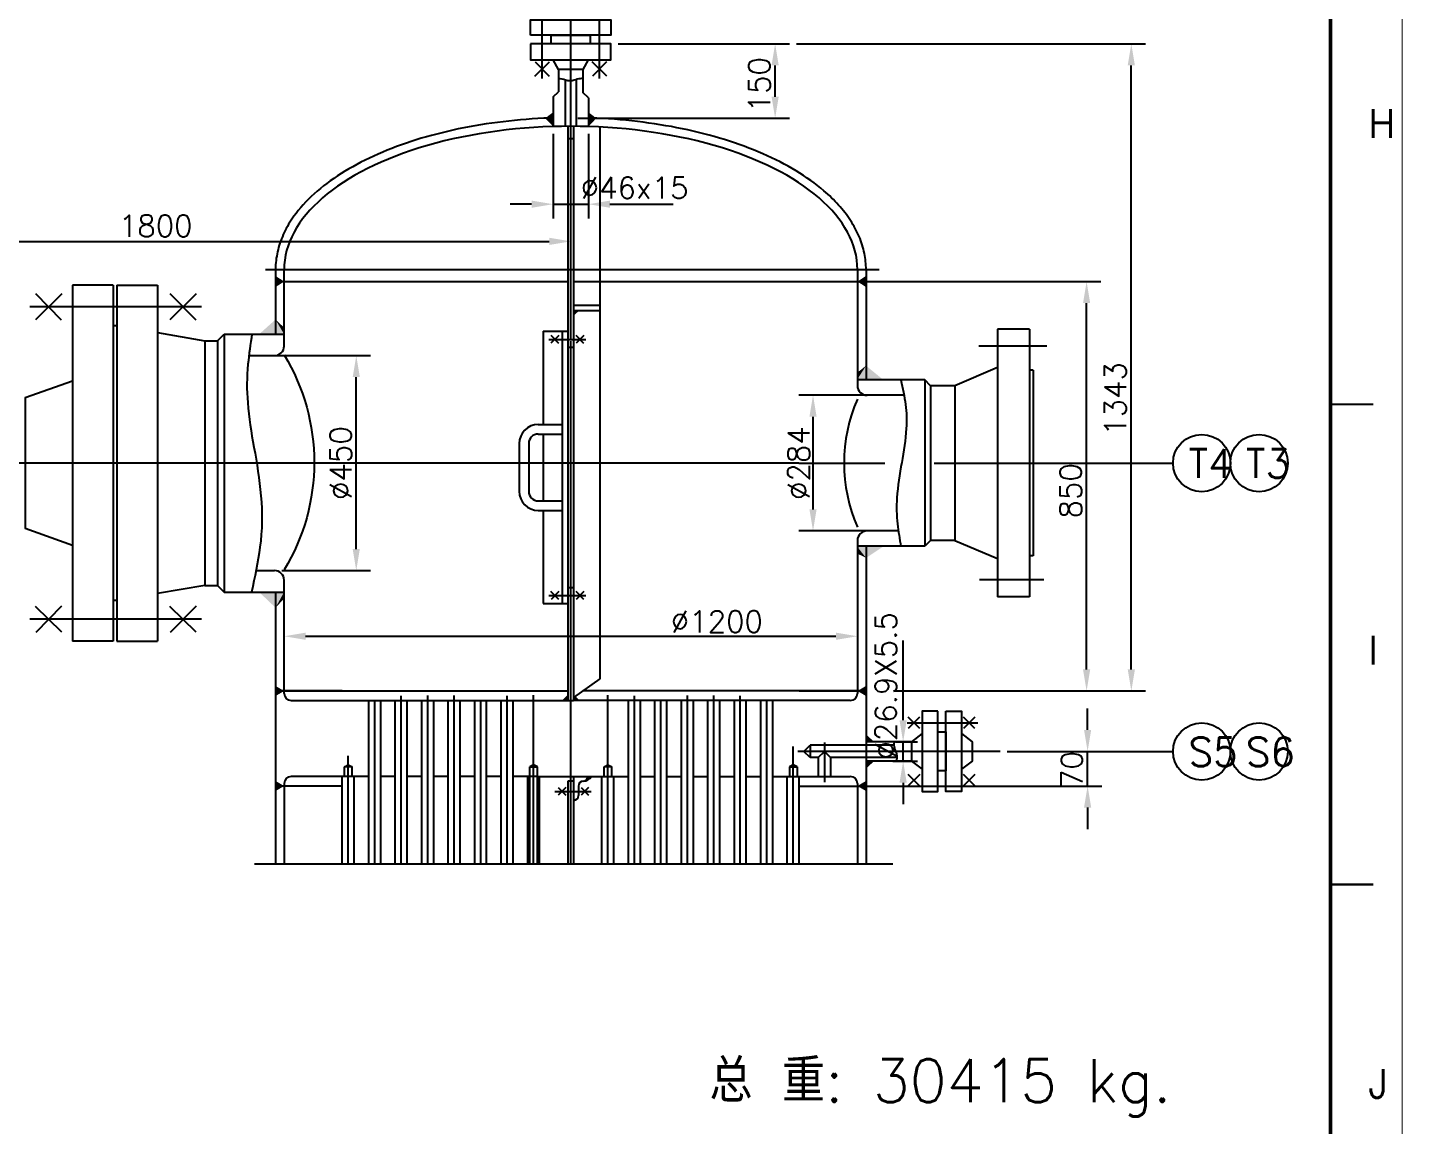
# Model space of a CAD drawing. Extents: x 49444 to 186655, y 41039 to 60167.
# Drawn here: x 69266 to 72144, y 49526 to 51824 of the extents above; entities that cross this region are included whole.
import ezdxf

# ---------------------------------------------------------------- set-up
doc = ezdxf.new("R2010")
doc.units = 0
doc.header["$LTSCALE"] = 60
doc.header["$MEASUREMENT"] = 0
doc.header["$PDMODE"] = 3
doc.header["$PDSIZE"] = 0.001
doc.layers.get('0').update_dxf_attribs({"linetype": 'CONTINUOUS'})
doc.layers.get('DEFPOINTS').update_dxf_attribs({"linetype": 'CONTINUOUS'})
doc.styles.get("Standard").update_dxf_attribs({"font": 'txt_l', "bigfont": 'hztxt_l'})
doc.dimstyles.new('STANDARD$0', dxfattribs={"dimtxt": 3, "dimasz": 3, "dimexe": 2, "dimexo": 1, "dimgap": 0.5, "dimtad": 1, "dimdec": 0, "dimzin": 0, "dimdsep": 46, "dimtxsty": 'Standard', "dimcen": 1, "dimclrd": 256, "dimclre": 256, "dimclrt": 256, "dimadec": 0, "dimazin": 0, "dimtfac": 1.5, "dimtdec": 3, "dimtix": 1, "dimtmove": 0, "dimatfit": 2, "dimfxl": 0, "dimtolj": 1, "dimarcsym": 0})

# ---------------------------------------------------------------- blocks, each defined once
blk = doc.blocks.new('*D32')
at = {"lineweight": -2}
for p, q in [((68799.8, 50724), (68799.8, 51406.4)), ((70403.4, 51257.9), (70403.4, 51406.4)), ((68844.8, 51376.4), (70358.4, 51376.4))]:
    blk.add_line(p, q, dxfattribs=at)
for points in [[(68844.8, 51383.9), (68844.8, 51368.9), (68799.8, 51376.4)], [(70358.4, 51383.9), (70358.4, 51368.9), (70403.4, 51376.4)]]:
    blk.add_solid(points)
at = {"layer": 'DEFPOINTS', "color": 0}
for p in [(70403.4, 51376.4), (70403.4, 51242.9), (68799.8, 50709)]:
    blk.add_point(p, dxfattribs=at)
at = {"insert": (69534.7, 51408.7), "char_height": 45, "attachment_point": 5}
blk.add_mtext('\\A1;1800', dxfattribs=at)
blk = doc.blocks.new('*D29')
at = {"lineweight": -2}
for p, q in [((70876.1, 51789.8), (71606.6, 51789.8)), ((71576.6, 50480.3), (71576.6, 51744.8)), ((71079.3, 50435.3), (71606.6, 50435.3))]:
    blk.add_line(p, q, dxfattribs=at)
for points in [[(71569.1, 51744.8), (71584.1, 51744.8), (71576.6, 51789.8)], [(71569.1, 50480.3), (71584.1, 50480.3), (71576.6, 50435.3)]]:
    blk.add_solid(points)
at = {"layer": 'DEFPOINTS', "color": 0}
for p in [(70861.1, 51789.8), (71576.6, 51789.8), (71064.3, 50435.3)]:
    blk.add_point(p, dxfattribs=at)
at = {"insert": (71543, 51046.6), "char_height": 45, "attachment_point": 5, "rotation": 90}
blk.add_mtext('\\A1;1343', dxfattribs=at)
blk = doc.blocks.new('*D26')
at = {"lineweight": -2}
for p, q in [((71018.4, 51292.3), (71513, 51292.3)), ((71483, 50480.3), (71483, 51247.3)), ((71495.8, 50435.3), (71513, 50435.3))]:
    blk.add_line(p, q, dxfattribs=at)
for points in [[(71475.5, 51247.3), (71490.5, 51247.3), (71483, 51292.3)], [(71475.5, 50480.3), (71490.5, 50480.3), (71483, 50435.3)]]:
    blk.add_solid(points)
at = {"layer": 'DEFPOINTS', "color": 0}
for p in [(71003.4, 51292.3), (71483, 51292.3), (71480.8, 50435.3)]:
    blk.add_point(p, dxfattribs=at)
at = {"insert": (71449.6, 50854.3), "char_height": 45, "attachment_point": 5, "rotation": 90}
blk.add_mtext('\\A1;850', dxfattribs=at)
blk = doc.blocks.new('*D31')
at = {"lineweight": -2}
for p, q in [((69787.5, 51137.3), (69984.4, 51137.3)), ((69954.4, 50732.3), (69954.4, 51092.3)), ((69798.4, 50687.3), (69984.4, 50687.3))]:
    blk.add_line(p, q, dxfattribs=at)
for points in [[(69946.9, 51092.3), (69961.9, 51092.3), (69954.4, 51137.3)], [(69946.9, 50732.3), (69961.9, 50732.3), (69954.4, 50687.3)]]:
    blk.add_solid(points)
at = {"layer": 'DEFPOINTS', "color": 0}
for p in [(69772.5, 51137.3), (69954.4, 51137.3), (69783.4, 50687.3)]:
    blk.add_point(p, dxfattribs=at)
at = {"insert": (69921.8, 50912.3), "char_height": 45, "attachment_point": 5, "rotation": 90}
blk.add_mtext('\\A1;%%c450', dxfattribs=at)
blk = doc.blocks.new('*D27')
at = {"lineweight": -2}
for p, q in [((71003.4, 50621.7), (71003.4, 50519.8)), ((69803.4, 50523), (69803.4, 50579.8)), ((69848.4, 50549.8), (70958.4, 50549.8))]:
    blk.add_line(p, q, dxfattribs=at)
for points in [[(69848.4, 50557.3), (69848.4, 50542.3), (69803.4, 50549.8)], [(70958.4, 50557.3), (70958.4, 50542.3), (71003.4, 50549.8)]]:
    blk.add_solid(points)
at = {"layer": 'DEFPOINTS', "color": 0}
for p in [(71003.4, 50636.7), (71003.4, 50549.8), (69803.4, 50508)]:
    blk.add_point(p, dxfattribs=at)
at = {"insert": (70709.2, 50580.5), "char_height": 45, "attachment_point": 5}
blk.add_mtext('\\A1;%%c1200', dxfattribs=at)
blk = doc.blocks.new('*D34')
at = {"lineweight": -2}
for p, q in [((71099, 50374), (71099, 50419)), ((71083.8, 50329), (71129, 50329)), ((71099, 50288.2), (71099, 50329)), ((71077.1, 50288.2), (71129, 50288.2)), ((71099, 50243.2), (71099, 50198.2))]:
    blk.add_line(p, q, dxfattribs=at)
for points in [[(71091.5, 50374), (71106.5, 50374), (71099, 50329)], [(71091.5, 50243.2), (71106.5, 50243.2), (71099, 50288.2)]]:
    blk.add_solid(points)
at = {"layer": 'DEFPOINTS', "color": 0}
for p in [(71068.8, 50329), (71099, 50329), (71062.1, 50288.2)]:
    blk.add_point(p, dxfattribs=at)
at = {"insert": (71062.9, 50446), "char_height": 45, "attachment_point": 5, "rotation": 90}
blk.add_mtext('\\A1;%%c26.9X5.5', dxfattribs=at)
blk = doc.blocks.new('*D33')
at = {"lineweight": -2}
for p, q in [((71485.1, 50353.6), (71485.1, 50398.6)), ((71317, 50308.6), (71515.1, 50308.6)), ((71485.1, 50236.3), (71485.1, 50308.6)), ((71018.4, 50236.3), (71515.1, 50236.3)), ((71485.1, 50191.3), (71485.1, 50146.3))]:
    blk.add_line(p, q, dxfattribs=at)
for points in [[(71477.6, 50353.6), (71492.6, 50353.6), (71485.1, 50308.6)], [(71477.6, 50191.3), (71492.6, 50191.3), (71485.1, 50236.3)]]:
    blk.add_solid(points)
at = {"layer": 'DEFPOINTS', "color": 0}
for p in [(71302, 50308.6), (71485.1, 50308.6), (71003.4, 50236.3)]:
    blk.add_point(p, dxfattribs=at)
at = {"insert": (71452.2, 50271), "char_height": 45, "attachment_point": 5, "rotation": 90}
blk.add_mtext('\\A1;70', dxfattribs=at)
blk = doc.blocks.new('*D28')
at = {"lineweight": -2}
for p, q in [((70502.3, 51789.8), (70861.1, 51789.8)), ((70831.1, 51679), (70831.1, 51744.8)), ((70418.4, 51634), (70861.1, 51634))]:
    blk.add_line(p, q, dxfattribs=at)
for points in [[(70823.6, 51744.8), (70838.6, 51744.8), (70831.1, 51789.8)], [(70823.6, 51679), (70838.6, 51679), (70831.1, 51634)]]:
    blk.add_solid(points)
at = {"layer": 'DEFPOINTS', "color": 0}
for p in [(70487.3, 51789.8), (70831.1, 51789.8), (70403.4, 51634)]:
    blk.add_point(p, dxfattribs=at)
at = {"insert": (70798.1, 51704.4), "char_height": 45, "attachment_point": 5, "rotation": 90}
blk.add_mtext('\\A1;150', dxfattribs=at)
blk = doc.blocks.new('*D30')
at = {"lineweight": -2}
for p, q in [((70366.4, 51601.7), (70366.4, 51424.2)), ((70440.2, 51601.7), (70440.2, 51424.2)), ((70321.4, 51454.2), (70276.4, 51454.2)), ((70366.4, 51454.2), (70440.2, 51454.2)), ((70485.2, 51454.2), (70530.2, 51454.2))]:
    blk.add_line(p, q, dxfattribs=at)
for points in [[(70321.4, 51461.7), (70321.4, 51446.7), (70366.4, 51454.2)], [(70485.2, 51461.7), (70485.2, 51446.7), (70440.2, 51454.2)]]:
    blk.add_solid(points)
at = {"layer": 'DEFPOINTS', "color": 0}
for p in [(70366.4, 51616.7), (70440.2, 51616.7), (70440.2, 51454.2)]:
    blk.add_point(p, dxfattribs=at)
at = {"insert": (70537, 51488.4), "char_height": 45, "attachment_point": 5}
blk.add_mtext('\\A1;%%c46x15', dxfattribs=at)
blk = doc.blocks.new('*D35')
at = {"lineweight": -2}
for p, q in [((71047.1, 51054.3), (70880.4, 51054.3)), ((70910.4, 50815.3), (70910.4, 51009.3)), ((71041.3, 50770.3), (70880.4, 50770.3))]:
    blk.add_line(p, q, dxfattribs=at)
for points in [[(70902.9, 51009.3), (70917.9, 51009.3), (70910.4, 51054.3)], [(70902.9, 50815.3), (70917.9, 50815.3), (70910.4, 50770.3)]]:
    blk.add_solid(points)
at = {"layer": 'DEFPOINTS', "color": 0}
for p in [(70910.4, 51054.3), (71062.1, 51054.3), (71056.3, 50770.3)]:
    blk.add_point(p, dxfattribs=at)
at = {"insert": (70880.4, 50912.3), "char_height": 45, "attachment_point": 5, "rotation": 90}
blk.add_mtext('\\A1;%%c284', dxfattribs=at)

msp = doc.modelspace()

# ---------------------------------------------------------------- hatches: boundary and pattern name
msp.add_hatch(color=256).paths.add_polyline_path([(70446.884696, 50256.28651), (70439.392334, 50256.28651, -0.3919502123), (70430.15764, 50246.315838, 0.2452633616)])

# ---------------------------------------------------------------- linework, layer by layer
for p, q in [((70403.392323, 51168.929347), (70403.392323, 51993.00287)), ((70397.392334, 51617.27151), (70397.392334, 51168.929347)), ((70409.392334, 51617.27151), (70409.392334, 51168.398358)), ((70463.894957, 51615.757376), (70463.894957, 50460.327835)), ((70397.392334, 51591.624664), (70409.392334, 51591.624664)), ((70530.240702, 51454.190841), (70617.74108, 51454.190841)), ((69764.328742, 51317.28651), (71048.841933, 51317.28651)), ((69785.392334, 51317.28651), (69785.392334, 51182.28651)), ((69803.392324, 51157.286509), (69803.392334, 51317.28651)), ((71003.392334, 51317.28651), (71003.392334, 51074.28651)), ((71021.392334, 51317.28651), (71021.392334, 51088.082418)), ((69360.392328, 51284.78651), (69360.392328, 50539.78651)), ((69445.392328, 51284.78651), (69360.392328, 51284.78651)), ((69445.392328, 51284.78651), (69445.392328, 50539.78651)), ((69453.392328, 51284.78651), (69453.392328, 50539.78651)), ((69453.392328, 51284.78651), (69538.392328, 51284.78651)), ((69538.392328, 51284.78651), (69538.392328, 50539.78651)), ((69785.392334, 51292.28651), (70397.392334, 51292.28651)), ((70409.392334, 51292.28651), (71021.392334, 51292.28651)), ((69630.220758, 51239.28651), (69271.19363, 51239.28651)), ((70409.392323, 51242.682446), (70463.894957, 51242.682446)), ((70409.392323, 51231.954848), (70463.894957, 51231.954848)), ((69453.392328, 51199.78651), (69445.392328, 51199.78651)), ((69453.392328, 51199.78651), (69453.392328, 50624.78651)), ((69664.17456, 51168.28651), (69678.20614, 51182.28651)), ((69678.20614, 51182.28651), (69803.392326, 51182.28651)), ((69678.20614, 51182.28651), (69678.20614, 50642.28651)), ((70345.392323, 51188.153752), (70397.392323, 51188.153752)), ((70345.392323, 51188.153752), (70345.392323, 50993.163381)), ((70357.531197, 51171.123009), (70434.860217, 51171.123009)), ((70385.392323, 51188.153752), (70385.392323, 50618.172693)), ((70397.392334, 51168.929347), (70397.392334, 50701.440846)), ((70409.392334, 51169.460501), (70409.392334, 50701.440846)), ((71363.392334, 51192.28651), (71296.392334, 51192.28651)), ((71296.392334, 51192.28651), (71296.392334, 50632.28651)), ((71363.392334, 51192.28651), (71363.392334, 50632.28651)), ((69637.392328, 51168.28651), (69664.17456, 51168.28651)), ((69664.17456, 51168.28651), (69664.17456, 50656.28651)), ((70397.392323, 51154.820419), (70409.392323, 51154.820419)), ((70403.392323, 50701.440846), (70403.392323, 51167.336049)), ((71399.759707, 51156.78651), (71257.50813, 51156.78651)), ((69729.724288, 51137.28651), (69783.392324, 51137.28651)), ((71144.470938, 51086.28651), (71003.392334, 51086.28651)), ((71144.470938, 51086.28651), (71144.470938, 50738.28651)), ((71156.511827, 51074.28651), (71144.470938, 51086.28651)), ((71371.392334, 51106.470663), (71363.392334, 51106.470663)), ((71371.392334, 51106.470663), (71371.392334, 50718.102358)), ((71100.8566, 51054.28651), (71023.392334, 51054.28651)), ((71156.511827, 51074.28651), (71156.511827, 50750.28651)), ((71207.392334, 51074.28651), (71156.511827, 51074.28651)), ((70335.392323, 50993.163381), (70385.392323, 50993.163381)), ((70335.392323, 50973.163381), (70385.392323, 50973.163381)), ((70345.392323, 50973.163381), (70345.392323, 50833.163381)), ((70295.392323, 50953.163381), (70295.392323, 50853.163381)), ((70315.392323, 50953.163381), (70315.392323, 50853.163381)), ((70880.441176, 50912.28651), (69003.173818, 50912.28651)), ((70880.441176, 50912.28651), (71060.349553, 50912.28651)), ((71163.888392, 50912.28651), (71663.958891, 50912.28651)), ((70335.392323, 50833.163381), (70385.392323, 50833.163381)), ((70335.392323, 50813.163381), (70385.392323, 50813.163381)), ((70345.392323, 50813.163381), (70345.392323, 50618.172693)), ((71089.121572, 50770.28651), (71023.392334, 50770.28651)), ((71003.392334, 50750.28651), (71003.392334, 50430.28651)), ((71144.470938, 50738.28651), (71003.392334, 50738.28651)), ((71156.511827, 50750.28651), (71144.470938, 50738.28651)), ((71207.392334, 50750.28651), (71156.511827, 50750.28651)), ((71021.392334, 50736.490608), (71021.392334, 50599.78651)), ((71371.392334, 50718.102358), (71363.392334, 50718.102358)), ((69744.637478, 50687.28651), (69783.392324, 50687.28651)), ((70397.392334, 50705.257676), (70397.392334, 50415.28651)), ((70403.392323, 50073.281252), (70403.392323, 50705.257676)), ((70409.392334, 50705.257676), (70409.392334, 50415.28651)), ((69637.392328, 50656.28651), (69664.17456, 50656.28651)), ((69664.17456, 50656.28651), (69678.20614, 50642.28651)), ((69803.392333, 50430.261801), (69803.392324, 50667.286511)), ((70397.392323, 50651.506027), (70409.392323, 50651.506027)), ((71393.633246, 50667.78651), (71258.699496, 50667.78651)), ((69453.392328, 50624.78651), (69445.392328, 50624.78651)), ((69678.20614, 50642.28651), (69803.39233, 50642.28651)), ((69785.392334, 50642.28651), (69785.392334, 50599.78651)), ((70357.531197, 50635.203437), (70434.860217, 50635.203437)), ((71363.392334, 50632.28651), (71296.392334, 50632.28651)), ((69785.392334, 50599.78651), (69785.392334, 50073.281252)), ((70345.392323, 50618.172693), (70397.392323, 50618.172693)), ((71021.392334, 50599.78651), (71021.392334, 50073.281252)), ((69630.220758, 50585.28651), (69271.19363, 50585.28651)), ((69445.392328, 50539.78651), (69360.392328, 50539.78651)), ((69453.392328, 50539.78651), (69538.392328, 50539.78651)), ((71099.004681, 50418.998945), (71099.004681, 50541.192127)), ((69925.193321, 50435.28651), (69785.392313, 50435.28651)), ((69785.392313, 50435.28651), (70397.392313, 50435.28651)), ((70048.544978, 50073.281252), (70048.544978, 50425.206325)), ((70103.970911, 50073.281252), (70103.970911, 50426.123937)), ((70159.396844, 50073.281252), (70159.396844, 50426.123937)), ((70270.251225, 50073.281252), (70270.251225, 50425.206325)), ((70325.679673, 50073.281252), (70325.679673, 50426.294639)), ((71021.392334, 50435.28651), (70428.772417, 50435.28651)), ((70481.104974, 50073.281252), (70481.104974, 50426.294639)), ((70536.533421, 50073.281252), (70536.533421, 50425.206325)), ((70647.387802, 50073.281252), (70647.387802, 50426.123937)), ((70702.813735, 50073.281252), (70702.813735, 50426.123937)), ((70758.239669, 50073.281252), (70758.239669, 50425.206325)), ((70881.591325, 50435.28651), (71021.392334, 50435.28651)), ((69818.392313, 50415.28651), (70409.392334, 50415.28651)), ((69980.619045, 50073.281252), (69980.619045, 50415.28651)), ((69993.119045, 50073.281252), (69993.119045, 50415.28651)), ((70005.619045, 50073.281252), (70005.619045, 50415.28651)), ((70036.044978, 50073.281252), (70036.044978, 50415.28651)), ((70061.044978, 50073.281252), (70061.044978, 50415.28651)), ((70091.470911, 50073.281252), (70091.470911, 50415.28651)), ((70116.470911, 50073.281252), (70116.470911, 50415.28651)), ((70146.896844, 50073.281252), (70146.896844, 50415.28651)), ((70171.896844, 50073.281252), (70171.896844, 50415.28651)), ((70202.325292, 50073.281252), (70202.325292, 50415.28651)), ((70214.825292, 50073.281252), (70214.825292, 50415.28651)), ((70227.325292, 50073.281252), (70227.325292, 50415.28651)), ((70257.751225, 50073.281252), (70257.751225, 50415.28651)), ((70282.751225, 50073.281252), (70282.751225, 50415.28651)), ((70988.392334, 50415.28651), (70409.392334, 50415.28651)), ((70524.033421, 50073.281252), (70524.033421, 50415.28651)), ((70549.033421, 50073.281252), (70549.033421, 50415.28651)), ((70579.459355, 50073.281252), (70579.459355, 50415.28651)), ((70591.959355, 50073.281252), (70591.959355, 50415.28651)), ((70604.459355, 50073.281252), (70604.459355, 50415.28651)), ((70634.887802, 50073.281252), (70634.887802, 50415.28651)), ((70659.887802, 50073.281252), (70659.887802, 50415.28651)), ((70690.313735, 50073.281252), (70690.313735, 50415.28651)), ((70715.313735, 50073.281252), (70715.313735, 50415.28651)), ((70745.739669, 50073.281252), (70745.739669, 50415.28651)), ((70770.739669, 50073.281252), (70770.739669, 50415.28651)), ((70801.165602, 50073.281252), (70801.165602, 50415.28651)), ((70813.665602, 50073.281252), (70813.665602, 50415.28651)), ((70826.165602, 50073.281252), (70826.165602, 50415.28651)), ((70869.091325, 50073.281252), (70869.091325, 50318.908102)), ((71301.98116, 50308.590031), (70878.614218, 50308.590031)), ((70934.19998, 50327.045632), (70934.19998, 50244.518446)), ((71453.042476, 50308.590031), (71663.958891, 50308.590031)), ((69929.693321, 50276.28651), (69937.693321, 50280.954632)), ((69937.693321, 50073.281252), (69937.693321, 50299.198437)), ((69937.693321, 50280.954632), (69945.693321, 50276.28651)), ((70325.677158, 50280.954632), (70317.677158, 50276.28651)), ((70333.677158, 50276.28651), (70325.677158, 50280.954632)), ((70473.107488, 50276.28651), (70481.107488, 50280.954632)), ((70481.107488, 50280.954632), (70489.107488, 50276.28651)), ((70869.091325, 50280.954632), (70861.091325, 50276.28651)), ((70877.091325, 50276.28651), (70869.091325, 50280.954632)), ((69945.693321, 50256.28651), (69818.392313, 50256.28651)), ((69925.192514, 50073.281252), (69925.193321, 50256.28651)), ((69945.693321, 50276.28651), (69929.693321, 50276.28651)), ((69929.693321, 50256.28651), (69929.693321, 50276.28651)), ((69945.693321, 50256.28651), (69945.693321, 50276.28651)), ((69980.619045, 50256.28651), (69945.693321, 50256.28651)), ((69950.192514, 50073.281252), (69950.193321, 50256.28651)), ((70036.044978, 50256.28651), (70005.619045, 50256.28651)), ((70091.470911, 50256.28651), (70061.044978, 50256.28651)), ((70146.896844, 50256.28651), (70116.470911, 50256.28651)), ((70202.325292, 50256.28651), (70171.896844, 50256.28651)), ((70257.751225, 50256.28651), (70227.325292, 50256.28651)), ((70333.677158, 50256.28651), (70282.751225, 50256.28651)), ((70313.176366, 50073.281252), (70313.177158, 50256.28651)), ((70317.676311, 50073.281252), (70317.677158, 50276.28651)), ((70317.677158, 50276.28651), (70333.677158, 50276.28651)), ((70333.676311, 50073.281252), (70333.677158, 50276.28651)), ((70333.677158, 50256.28651), (70489.107488, 50256.28651)), ((70338.176366, 50073.281252), (70338.177158, 50256.28651)), ((70409.392334, 50256.28651), (70409.392334, 50073.281252)), ((70468.606696, 50073.281252), (70468.607488, 50256.28651)), ((70473.107488, 50256.28651), (70473.107488, 50276.28651)), ((70489.107488, 50276.28651), (70473.107488, 50276.28651)), ((70489.107488, 50256.28651), (70489.107488, 50276.28651)), ((70489.107488, 50256.28651), (70524.033421, 50256.28651)), ((70493.606696, 50073.281252), (70493.607488, 50256.28651)), ((70549.033421, 50256.28651), (70579.459355, 50256.28651)), ((70604.459355, 50256.28651), (70634.887802, 50256.28651)), ((70659.887802, 50256.28651), (70690.313735, 50256.28651)), ((70715.313735, 50256.28651), (70745.739669, 50256.28651)), ((70770.739669, 50256.28651), (70801.165602, 50256.28651)), ((70826.165602, 50256.28651), (70879.202732, 50256.28651)), ((70856.590518, 50073.281252), (70856.591325, 50256.28651)), ((70861.091325, 50276.28651), (70877.091325, 50276.28651)), ((70861.091325, 50276.28651), (70861.091325, 50256.28651)), ((70877.091325, 50276.28651), (70877.091325, 50256.28651)), ((70877.091325, 50256.28651), (70988.392334, 50256.28651)), ((70881.590518, 50073.281252), (70881.591325, 50256.28651)), ((69925.193321, 50236.28651), (69785.392313, 50236.28651)), ((69803.392313, 50241.28651), (69803.392319, 50073.281252)), ((70370.144749, 50224.97849), (70446.354446, 50224.97849)), ((70376.912052, 50232.933442), (70392.821954, 50217.023539)), ((70392.821954, 50232.933442), (70376.912052, 50217.023539)), ((70397.392334, 50246.28651), (70397.392334, 50073.281252)), ((70409.392334, 50246.28651), (70397.392334, 50246.28651)), ((70419.392334, 50236.28651), (70419.392334, 50216.28651)), ((70440.813366, 50232.933442), (70424.903463, 50217.023539)), ((70424.903463, 50232.933442), (70440.813366, 50217.023539)), ((70429.392334, 50246.28651), (70429.392334, 50246.28651)), ((70881.591325, 50236.28651), (71021.392334, 50236.28651)), ((71003.392334, 50241.28651), (71003.392334, 50073.281252)), ((69741.413652, 50073.281252), (71077.30966, 50073.281252))]:
    msp.add_line(p, q)
for points, format in [([(63233.41849, 59465.230231, 1.5, 1.5, 0), (63233.41849, 46850.230231, 1.5, 1.5, 0), (72143.41849, 46850.230231, 1.5, 1.5, 0), (72143.41849, 59465.230231, 1.5, 1.5, 0), (63233.41849, 59465.230231, 1.5, 1.5, 1.9635677679)], "xyseb"), ([(63608.41849, 59315.230231, 7.5, 7.5, 0), (63608.41849, 47000.230231, 7.5, 7.5, 0), (71993.41849, 47000.230231, 7.5, 7.5, 0), (71993.41849, 59315.230231, 7.5, 7.5, 0), (63608.41849, 59315.230231, 7.5, 7.5, 0)], "xyseb"), ([(70428.818858, 51717.289638, 0.0278642142), (70423.284074, 51716.822092, 0.0466953254), (70410.63876, 51713.817079, -0.0734135335), (70402.479234, 51712.331707, -0.0965903446), (70392.458904, 51713.939302, 0.0639054704), (70377.580964, 51717.329213, 0.0610899421)], "xyb"), ([(69736.120454, 51182.28651, 0.0156792701), (69727.727058, 51119.175832, 0.0478028913), (69727.297661, 51038.613134, 0.0239528811), (69740.191809, 50945.83908, -0.0217906879), (69754.804575, 50843.931754, -0.0593701084), (69752.673945, 50736.085481, -0.0240068286), (69734.988444, 50642.28651)], "xyb"), ([(69803.392313, 51138.684395, -0.2798869176), (69803.392313, 50688.684395, -3.91746)], "xyb"), ([(71094.494654, 51086.28651, -0.0206177667), (71103.932904, 51034.60145, -0.0534693453), (71105.557615, 50984.710873, -0.0292349507), (71096.032676, 50913.374402, 0.0282279367), (71086.019864, 50839.517318, 0.0499285428), (71087.194014, 50784.828966, 0.0169246297), (71094.470567, 50738.28651)], "xyb"), ([(71003.392334, 51046.082418, 0.2098667883), (71003.392334, 50778.490608, 3.91746)], "xyb"), ([(72083.41849, 51035.230231, 4.5, 4.5, 0), (71993.41849, 51035.230231, 4.5, 4.5, 0)], "xyseb"), ([(71080.153697, 50328.998945, 0.0080313915), (71079.967614, 50327.399357, 0.084114636), (71080.745919, 50315.985686, 0.0480107071), (71083.04294, 50309.320165, -0.0485389039), (71085.30813, 50302.724451, -0.1114449975), (71085.446555, 50291.031146, -0.0175830544), (71084.733076, 50288.18111)], "xyb"), ([(72083.41849, 50030.230231, 4.5, 4.5, 0), (71993.41849, 50030.230231, 4.5, 4.5, 0)], "xyseb")]:
    msp.add_lwpolyline(points, format=format)
for points in [[(70343.454381, 51717.024397), (70343.454381, 51879.015029)], [(70463.330286, 51717.024397), (70463.330286, 51879.015029)], [(70362.532812, 51789.784155), (70362.532812, 51808.103385), (70444.130772, 51808.103385), (70444.130772, 51789.784155)], [(70328.204277, 51722.332095), (70358.704497, 51751.88832)], [(70328.676282, 51752.36031), (70358.232492, 51721.860105)], [(70440.003537, 51756.57561), (70428.818862, 51736.327275), (70377.844707, 51736.327275), (70366.781037, 51756.57561)], [(70478.580402, 51722.332095), (70448.080182, 51751.88832)], [(70478.108397, 51752.36031), (70448.552187, 51721.860105)], [(70377.844707, 51736.327275), (70377.844707, 51689.30277)], [(70428.818862, 51736.327275), (70428.818862, 51687.265245)], [(70366.422867, 51678.625365), (70377.844707, 51689.30277)], [(70391.922867, 51714.133095), (70391.922867, 51617.23041)], [(70414.740702, 51715.067475), (70414.740702, 51617.23158)], [(70440.240702, 51677.03139), (70428.818862, 51687.70881)], [(70366.422867, 51678.625365), (70366.422867, 51616.703505)], [(70440.240702, 51677.03139), (70440.240702, 51616.70733)], [(69338.130634, 51266.420808), (69283.117279, 51212.152203)], [(69337.758259, 51211.779828), (69283.489654, 51266.793183)], [(69619.396226, 51266.420808), (69564.382871, 51212.152203)], [(69619.023851, 51211.779828), (69564.755246, 51266.793183)], [(69538.392328, 51185.28651), (69637.392328, 51168.28651), (69637.392328, 50656.28651), (69538.392328, 50639.28651)], [(70378.444987, 51179.2633), (70361.94098, 51162.982718)], [(70378.333274, 51162.871006), (70362.052693, 51179.375012)], [(70430.914031, 51179.2633), (70414.410025, 51162.982718)], [(70430.802319, 51162.871006), (70414.521737, 51179.375012)], [(71296.392334, 51112.28651), (71207.392334, 51074.28651), (71207.392334, 50750.28651), (71296.392334, 50712.28651)], [(69360.392328, 51083.78651), (69261.392328, 51048.78651), (69261.392328, 50775.78651), (69360.392328, 50740.78651)], [(70378.444987, 50627.063146), (70361.94098, 50643.343727)], [(70378.333274, 50643.45544), (70362.052693, 50626.951433)], [(70430.914031, 50627.063146), (70414.410025, 50643.343727)], [(70430.802319, 50643.45544), (70414.521737, 50626.951433)], [(69338.130634, 50558.152213), (69283.117279, 50612.420818)], [(69337.758259, 50612.793193), (69283.489654, 50557.779838)], [(69619.396226, 50558.152213), (69564.382871, 50612.420818)], [(69619.023851, 50612.793193), (69564.755246, 50557.779838)], [(70463.894957, 50460.327835), (70409.392334, 50421.469088)], [(71107.416162, 50368.527983), (71255.298191, 50368.527983)], [(71133.660749, 50356.66595), (71109.641174, 50380.39001)], [(71133.512984, 50380.537775), (71109.788924, 50356.5182)], [(71249.119769, 50356.66595), (71225.100194, 50380.39001)], [(71248.972004, 50380.537775), (71225.247944, 50356.5182)], [(71138.550659, 50345.901875), (71116.226864, 50328.998945), (71116.226864, 50288.18111), (71138.550659, 50271.39929)], [(71171.392334, 50349.449555), (71188.435199, 50349.449555), (71188.435199, 50267.851595), (71171.392334, 50267.851595)], [(71221.276784, 50345.901875), (71243.574209, 50328.998945), (71243.574209, 50288.18111), (71221.276784, 50271.39929)], [(70891.292571, 50308.590035), (70904.348526, 50321.498945)], [(70904.348526, 50295.68111), (70891.292571, 50308.590035)], [(71079.684921, 50321.498945), (70904.348526, 50321.498945)], [(70904.348526, 50321.498945), (70904.348526, 50295.68111)], [(70921.291056, 50295.68111), (70934.199981, 50308.590035)], [(70934.199981, 50308.590035), (70947.108891, 50295.68111)], [(71116.226864, 50328.998945), (71021.392334, 50328.998945)], [(70921.291056, 50295.68111), (70904.348526, 50295.68111)], [(70921.291056, 50295.68111), (70921.291056, 50256.28651)], [(71085.812701, 50295.68111), (70947.108891, 50295.68111)], [(70947.108891, 50295.68111), (70947.108891, 50256.28651)], [(71116.226864, 50288.18111), (71021.392334, 50288.18111)], [(71133.660749, 50260.514105), (71109.641174, 50236.790045)], [(71133.512984, 50236.642295), (71109.788924, 50260.66187)], [(71249.119769, 50260.514105), (71225.100194, 50236.790045)], [(71248.972004, 50236.642295), (71225.247944, 50260.66187)]]:
    msp.add_lwpolyline(points)
for points in [[(70319.333892, 51808.103385), (70319.333892, 51840.332715), (70487.329692, 51840.332715), (70487.329692, 51808.103385)], [(70319.333892, 51789.784155), (70319.333892, 51756.57561), (70487.329692, 51756.57561), (70487.329692, 51789.784155)], [(71171.392334, 50392.648475), (71138.550659, 50392.648475), (71138.550659, 50224.652675), (71171.392334, 50224.652675)], [(71188.435199, 50392.648475), (71221.276784, 50392.648475), (71221.276784, 50224.652675), (71188.435199, 50224.652675)]]:
    msp.add_lwpolyline(points, close=True)
for centre in [(71723.958891, 50912.28651), (71843.958891, 50912.28651), (71723.958891, 50308.590031), (71843.958891, 50308.590031)]:
    msp.add_circle(centre, 60)
for centre, radius, start, end in [((69783.392324, 51157.28651), 20, 270, 359.999995066), ((71023.392334, 51074.28651), 20, 180, 270), ((70335.392323, 50953.163381), 40, 90, 180), ((70335.392323, 50953.163381), 20, 90, 180), ((70335.392323, 50853.163381), 40, 180, 270), ((70335.392323, 50853.163381), 20, 180, 270), ((71023.392334, 50750.28651), 20, 90, 180), ((69783.392324, 50667.28651), 20, 0.000001944, 90), ((69818.392313, 50430.28651), 15, 180, 270), ((70988.392334, 50430.28651), 15, 270, 0), ((69818.392313, 50241.28651), 15, 90, 180), ((70429.392334, 50256.28651), 10, 270, 0), ((70428.969298, 50267.325638), 21.04338, 271.151897072, 328.359415514), ((70988.392334, 50241.28651), 15, 0, 90), ((70429.392334, 50236.28651), 10, 90, 180), ((70409.392334, 50216.28651), 10, 270, 0)]:
    msp.add_arc(centre, radius, start, end)
msp.add_ellipse((70403.392334, 51317.28651), major_axis=(-600, 0), ratio=0.5, start_param=3.1415926536, end_param=6.2831853072)
for points, knots in [([(70366.422867, 51634.72474), (70359.925084, 51634.527255), (70353.433424, 51634.277669), (70314.194405, 51632.45159), (70281.677379, 51629.597291), (70217.943514, 51621.295678), (70186.727426, 51615.848559), (70126.381219, 51602.486775), (70097.251768, 51594.572463), (70041.806508, 51576.452274), (70015.491158, 51566.246951), (69966.326149, 51543.757784), (69943.476425, 51531.474655), (69901.811665, 51505.060563), (69882.995399, 51490.929891), (69849.900233, 51461.050505), (69835.61883, 51445.299297), (69815.93848, 51417.807971), (69809.162677, 51406.4419), (69798.05085, 51383.208202), (69793.716253, 51371.339605), (69787.636856, 51347.288631), (69785.894238, 51335.107226), (69785.423626, 51321.030546), (69785.392334, 51319.158528), (69785.392334, 51317.28651)], [4.7731302979, 4.7731302979, 4.7731302979, 4.7731302979, 4.8051962305, 4.8051962305, 4.9672334602, 4.9672334602, 5.1292706899, 5.1292706899, 5.2913079197, 5.2913079197, 5.4533451494, 5.4533451494, 5.6153823791, 5.6153823791, 5.7774196088, 5.7774196088, 5.9394568385, 5.9394568385, 6.0484615132, 6.0484615132, 6.157466188, 6.157466188, 6.2664708627, 6.2664708627, 6.2831853072, 6.2831853072, 6.2831853072, 6.2831853072]), ([(71021.392303, 51317.28651), (71021.391934, 51328.657204), (71020.234294, 51340.027076), (71015.523849, 51363.145773), (71011.848111, 51374.880948), (71002.107128, 51397.903469), (70996.043476, 51409.191424), (70981.682685, 51431.194933), (70973.38593, 51441.911608), (70954.707117, 51462.691686), (70944.324806, 51472.755763), (70915.768161, 51497.161701), (70896.332703, 51511.037877), (70853.507005, 51536.909458), (70830.115748, 51548.904421), (70779.957174, 51570.784623), (70753.189898, 51580.669157), (70696.942223, 51598.119408), (70667.462328, 51605.684602), (70606.526404, 51618.326459), (70575.07106, 51623.402795), (70510.976593, 51630.949292), (70478.338227, 51633.419278), (70443.761286, 51634.618075), (70442.001218, 51634.675249), (70440.240702, 51634.728595)], [3.1415926785, 3.1415926785, 3.1415926785, 3.1415926785, 3.2431176224, 3.2431176224, 3.3500721224, 3.3500721224, 3.4570266225, 3.4570266225, 3.5639811225, 3.5639811225, 3.6709356225, 3.6709356225, 3.8329728522, 3.8329728522, 3.9950100819, 3.9950100819, 4.1570473116, 4.1570473116, 4.3190845414, 4.3190845414, 4.4811217711, 4.4811217711, 4.6431590008, 4.6431590008, 4.6518468801, 4.6518468801, 4.6518468801, 4.6518468801])]:
    msp.add_open_spline(points, degree=3, knots=knots)
for p in [(70403.331786, 51805.703443), (70403.331786, 51792.184088), (71173.792263, 50308.650579), (71186.035271, 50308.650579)]:
    msp.add_point(p)
at = {"color": 0, "linetype": 'ByBlock'}
for p in [(70403.392334, 51738.778628), (70391.922869, 51617.230405), (70414.740704, 51617.231583), (70414.740704, 51617.231583), (70440.240704, 51616.707326), (71003.39234, 51139.854759)]:
    msp.add_point(p, dxfattribs=at)
for points in [[(70366.543944, 51616.70733), (70349.942917, 51634.11143), (70366.543944, 51646.86936)], [(70440.240702, 51616.70733), (70456.841729, 51634.11143), (70440.240702, 51646.86936)], [(69803.392334, 51292.28651), (69785.392334, 51304.17268), (69785.392334, 51280.653391)], [(71003.392334, 51292.28651), (71021.392334, 51304.17268), (71021.392334, 51280.653391)], [(70409.392323, 51231.954848), (70421.426738, 51231.954848), (70409.392323, 51220.587907)], [(69785.392334, 51212.757232), (69803.39233, 51182.082281), (69751.168284, 51182.082281)], [(69803.39233, 51195.887534), (69785.392334, 51212.757232), (69803.39233, 51182.082281)], [(71003.39234, 51101.887669), (71021.392334, 51116.071692), (71003.39234, 51088.082415)], [(71021.392334, 51116.071692), (71003.39234, 51088.082415), (71055.616385, 51088.082415)], [(71003.39234, 51088.082415), (71003.39234, 51088.082415), (71027.39234, 51088.082415)], [(71003.39234, 50722.685352), (71021.392334, 50713.772743), (71003.39234, 50736.490605)], [(71003.39234, 50736.490605), (71003.39234, 50736.490605), (71027.39234, 50736.490605)], [(71021.392334, 50713.772743), (71003.39234, 50736.490605), (71055.616385, 50736.490605)], [(69785.392334, 50609.569219), (69803.39233, 50642.28651), (69751.168284, 50642.28651)], [(69803.39233, 50628.481257), (69785.392334, 50609.569219), (69803.39233, 50642.28651)], [(69803.392313, 50435.28651), (69785.392313, 50424.582449), (69785.392313, 50445.842677)], [(70397.392313, 50415.28651), (70397.392313, 50427.651666), (70384.956732, 50415.28651)], [(70409.392334, 50415.28651), (70409.392334, 50427.651666), (70421.827915, 50415.28651)], [(71003.392334, 50435.28651), (71021.392334, 50424.582449), (71021.392334, 50445.842677)], [(71021.392334, 50328.998945), (71021.392334, 50344.165766), (71038.142312, 50328.998945)], [(71021.392334, 50288.181117), (71021.392334, 50273.014296), (71038.142312, 50288.181117)], [(69803.392313, 50236.28651), (69785.392313, 50246.990572), (69785.392313, 50225.730343)], [(71003.392334, 50236.28651), (71021.392334, 50246.990572), (71021.392334, 50225.730343)]]:
    msp.add_solid(points)

# ---------------------------------------------------------------- texts
for s, height, p in [('H', 60, (72072.828582, 51593.34993)), ('T4', 60, (71696.342324, 50881.335207)), ('T3', 60, (71816.342324, 50881.335207)), ('I', 60, (72072.828582, 50490.84993)), ('S5', 60, (71696.342324, 50277.638727)), ('S6', 60, (71816.342324, 50277.638727)), ('总 重: 30415 kg.', 90, (70693.699229, 49574.573819)), ('J', 60, (72072.828582, 49583.34993))]:
    msp.add_text(s, height=height).set_placement(p)

# ---------------------------------------------------------------- dimensions: what is measured, and where the dimension line sits
for base, p1, p2, text, override, picture, middle in [((70831.050898, 51789.784155), (70403.392323, 51633.991307), (70487.329692, 51789.784155), '150', {"dimscale": 15, "dimgap": 0.1, "dimcen": 3, "dimtdec": 5, "dimtmove": 2, "dimatfit": 3}, '*D28', (70798.092565, 51704.41133)), ((71576.631797, 51789.784155), (71064.312638, 50435.28651), (70861.050898, 51789.784155), '1343', {"dimscale": 15, "dimgap": 0.1, "dimdec": 5, "dimcen": 3, "dimtdec": 5, "dimtmove": 2, "dimatfit": 3}, '*D29', (71542.953233, 51046.618796)), ((71482.968321, 51292.28651), (71480.762784, 50435.28651), (71003.392334, 51292.28651), '850', {"dimscale": 15, "dimgap": 0.1, "dimcen": 3, "dimtdec": 0, "dimtmove": 2, "dimatfit": 3}, '*D26', (71449.628485, 50854.265572)), ((69954.39243, 51137.28651), (69783.392324, 50687.28651), (69772.495765, 51137.28651), '%%c450', {"dimscale": 15, "dimgap": 0.1, "dimcen": 3, "dimtdec": 0, "dimtmove": 2, "dimatfit": 3}, '*D31', (69921.82554, 50912.28651)), ((70910.427497, 51054.28651), (71056.256953, 50770.28651), (71062.124467, 51054.28651), '%%c284', {"dimscale": 15, "dimgap": 0.1, "dimcen": 3, "dimtdec": 0, "dimtmove": 2, "dimatfit": 3}, '*D35', (70880.441176, 50912.28651)), ((71099.004681, 50328.998945), (71062.148453, 50288.18111), (71068.809599, 50328.998945), '%%c26.9X5.5', {"dimscale": 15, "dimgap": 0.1, "dimcen": 3, "dimtdec": 0, "dimtmove": 2, "dimatfit": 3}, '*D34', (71062.903956, 50445.973922)), ((71485.113875, 50308.590031), (71003.392334, 50236.28651), (71301.98116, 50308.590031), '70', {"dimscale": 15, "dimgap": 0.1, "dimcen": 3, "dimtdec": 0, "dimtmove": 2, "dimatfit": 3}, '*D33', (71452.242539, 50270.982683))]:
    dim = msp.add_linear_dim(base=base, p1=p1, p2=p2, angle=90, text=text, dimstyle='STANDARD$0', override=override)
    dim.commit()
    dim.dimension.update_dxf_attribs({"geometry": picture, "text_midpoint": middle, "dimtype": 160})
for base, p1, p2, text, override, picture, middle in [((70440.240702, 51454.190841), (70366.422867, 51616.703505), (70440.240702, 51616.70733), '%%c46x15', {"dimscale": 15, "dimgap": 0.1, "dimcen": 3, "dimtdec": 0, "dimtmove": 2, "dimatfit": 3}, '*D30', (70537.006362, 51488.41343)), ((70403.392323, 51376.426049), (68799.840485, 50708.953177), (70403.392323, 51242.90741), '1800', {"dimscale": 15, "dimgap": 0.1, "dimcen": 3, "dimtdec": 0, "dimtmove": 2, "dimatfit": 3}, '*D32', (69534.708994, 51408.685417)), ((71003.419059, 50549.811595), (69803.41736, 50507.967697), (71003.419059, 50636.655493), '%%c1200', {"dimscale": 15, "dimgap": 0.1, "dimcen": 3, "dimtdec": 2, "dimtmove": 2, "dimatfit": 3}, '*D27', (70709.24346, 50580.482094))]:
    dim = msp.add_linear_dim(base=base, p1=p1, p2=p2, text=text, dimstyle='STANDARD$0', override=override)
    dim.commit()
    dim.dimension.update_dxf_attribs({"geometry": picture, "text_midpoint": middle, "dimtype": 160})

doc.saveas('drawing.dxf')
